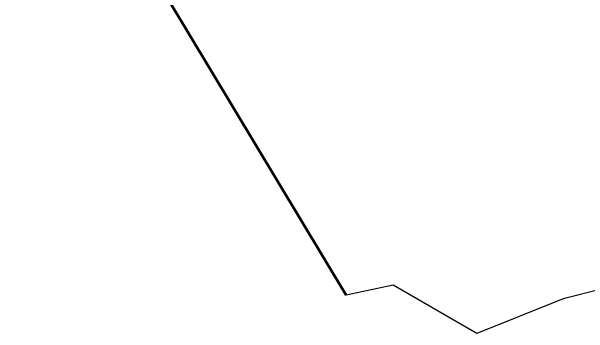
# Model space of a CAD drawing. Header units: millimetres. Extents: x 0 to 25230, y 0 to 17820.
# Drawn here: x 14311 to 15570, y 1473 to 2177 of the extents above; entities that cross this region are included whole.
import ezdxf

# ---------------------------------------------------------------- set-up
doc = ezdxf.new("R2010")
doc.units = ezdxf.units.MM
doc.header["$LTSCALE"] = 30
doc.layers.add('Видимый контур (ГОСТ)', color=7, linetype='Continuous', lineweight=50)
doc.layers.add('Линия обрыва (ГОСТ)', color=7, linetype='Continuous', lineweight=25)

msp = doc.modelspace()

# ---------------------------------------------------------------- linework, layer by layer
at = {"layer": 'Видимый контур (ГОСТ)'}
msp.add_line((14311.449, 2771.653), (15041.158, 1557.212), dxfattribs=at)
at = {"layer": 'Линия обрыва (ГОСТ)'}
for p, q in [((15698.528, 1595.241), (15515.027, 1548.812)), ((15143.659, 1578.638), (15041.158, 1557.212)), ((15326.713, 1473.342), (15143.659, 1578.638)), ((15515.027, 1548.812), (15326.713, 1473.342))]:
    msp.add_line(p, q, dxfattribs=at)

doc.saveas('drawing.dxf')
